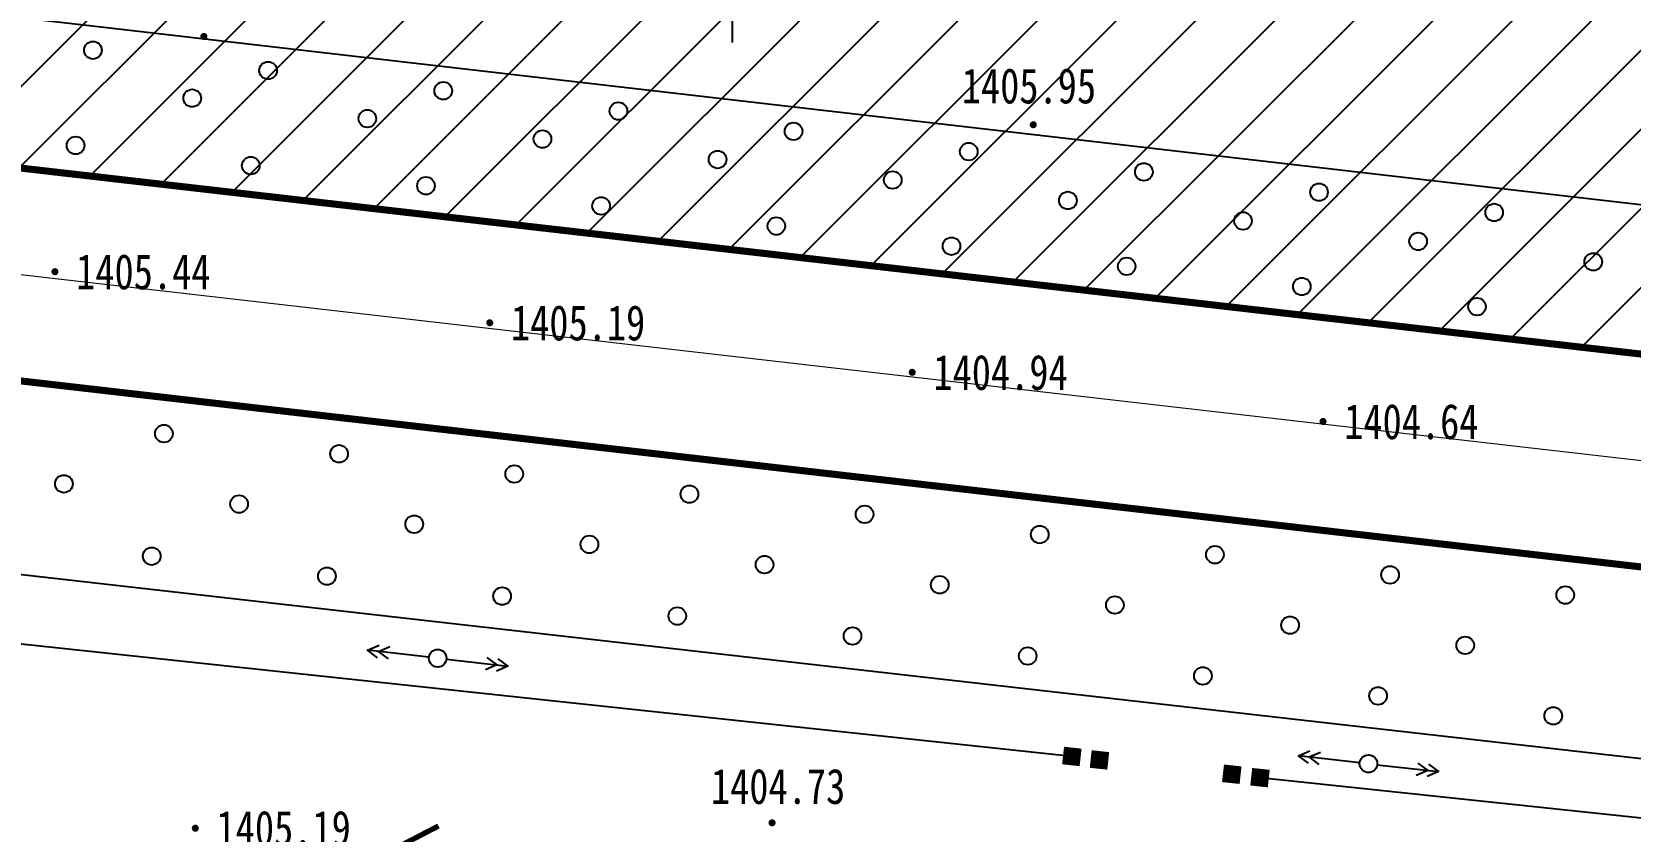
# Model space of a CAD drawing. Extents: x -2226 to 12369489, y -12501589 to 2275.
# Drawn here: x 5663692.3 to 5663782.9, y -6548057.2 to -6548011.8 of the extents above; entities that cross this region are included whole.
import ezdxf
from ezdxf.enums import TextEntityAlignment as Align

# ---------------------------------------------------------------- set-up
doc = ezdxf.new("R2010")
doc.units = 0
doc.header["$LTSCALE"] = 1000
doc.header["$MEASUREMENT"] = 0
for name, pattern in [('ACAD_ISO05W100', [34, 24, -3, 0.5, -3, 0.5, -3]), ('DASHDOT2', [0.5, 0.25, -0.125, 0, -0.125]), ('DIVIDE', [1.25, 0.5, -0.25, 0, -0.25, 0, -0.25])]:
    doc.linetypes.add(name, pattern=pattern)
doc.layers.get('0').update_dxf_attribs({"linetype": 'CONTINUOUS'})
for name, color, linetype in [('DLSS', 4, 'CONTINUOUS'), ('PUB_TEXT', 7, 'CONTINUOUS'), ('周边地形图', 8, 'CONTINUOUS'), ('用地红线', 1, 'DIVIDE')]:
    doc.layers.add(name, color=color, linetype=linetype)
doc.layers.add('道路红线', color=1, linetype='CONTINUOUS', lineweight=0)
doc.styles.add('HZ', font='', dxfattribs={"width": 0.8})
doc.styles.get('HZ').set_extended_font_data('SimSun')

# ---------------------------------------------------------------- blocks, each defined once
blk = doc.blocks.new('gc170')
at = {"linetype": 'Continuous'}
blk.add_circle((0, 0), 0.5, dxfattribs=at)
blk = doc.blocks.new('gc013a')
at = {"linetype": 'Continuous'}
blk.add_line((0.5, 0), (4, 0), dxfattribs=at)
at = {"linetype": 'Continuous', "flags": 128}
for points in [[(2.771799785178776, 0.35355), (3.384166348194753, 0), (2.771799785178776, -0.35355)], [(3.387748909760055, 0.35355), (4, 0), (3.387748909760055, -0.35355)]]:
    blk.add_lwpolyline(points, dxfattribs=at)
blk = doc.blocks.new('GC200')
at = {"linetype": 'Continuous', "const_width": 0.2, "flags": 128}
blk.add_lwpolyline([(-0.1, 0, 1), (0.1, 0, 1)], format="xyb", close=True, dxfattribs=at)
blk = doc.blocks.new('gc002')
at = {"const_width": 1}
blk.add_lwpolyline([(-0.5, 0), (0.5, 0)], dxfattribs=at)

msp = doc.modelspace()

# ---------------------------------------------------------------- hatches: boundary and pattern name
at = {"layer": 'PUB_TEXT'}
h = msp.add_hatch(dxfattribs=at)
h.set_pattern_fill('ANSI31', color=62, scale=2, style=0)
h.set_pattern_definition([(45, (5659762.301465431, -6542474.583208835), (-2.245064030267288, 2.245064030267288), [])])
h.paths.add_polyline_path([(5663473.994032633, -6547974.435891482), (5663811.293526237, -6548013.157586648), (5663803.526079378, -6548018.866580489), (5663798.399772479, -6548024.145052414), (5663793.403042471, -6548031.232695035), (5663457.361074099, -6547992.657799062), (5663455.091799987, -6547991.625346762), (5663453.919096651, -6547990.570458669), (5663452.922035309, -6547988.725666715), (5663452.743385913, -6547987.809647103), (5663493.865385912, -6547525.214647101), (5663494.27873433, -6547522.424832289), (5663495.129747539, -6547520.81849132), (5663496.36170765, -6547519.376096136), (5663497.422880545, -6547518.569240422), (5663499.284385913, -6547518.002647103), (5663502.793368168, -6547518.353792362), (5664257.179789014, -6547672.123376554), (5664260.624929662, -6547675.582280545), (5664263.780088496, -6547680.433057765), (5664265.199756919, -6547683.164196317), (5664266.63803312, -6547686.392427999), (5664267.083822284, -6547688.504097525), (5664267.322705143, -6547692.266142025), (5664267.254748163, -6547694.085791831), (5664234.429681027, -6547954.43970689), (5664230.469561924, -6547954.269502757), (5664222.8125593, -6547955.848174371), (5664215.941037118, -6547959.911497077), (5664213.242430441, -6547962.582707129), (5664247.306213114, -6547692.364389027), (5664246.50204509, -6547690.535465203), (5663512.561800109, -6547540.760397245)])

# ---------------------------------------------------------------- linework, layer by layer
at = {"layer": 'DLSS', "linetype": 'Continuous', "const_width": 0.4, "flags": 128}
for points in [[(5663532.002385912, -6548001.208627316), (5663909.588541614, -6548044.56523873)], [(5663532.002385912, -6548013.284192928), (5664032.002385912, -6548070.69706514)]]:
    msp.add_lwpolyline(points, dxfattribs=at)
at = {"layer": '周边地形图'}
msp.add_line((5663732.002385912, -6548012.409647102), (5663732.002385912, -6548002.409647102), dxfattribs=at)
at = {"layer": '周边地形图', "const_width": 0.15}
msp.add_lwpolyline([(5663765.365170116, -6548065.705824886, 2.3713414206e-06), (5663760.885974227, -6548069.253234023, 0.0003656542034248)], format="xyb", dxfattribs=at)
at = {"layer": '周边地形图', "flags": 128}
for points in [[(5663933.069732089, -6548038.895432026), (5663532.002385912, -6547992.578905394)], [(5663751.246385912, -6548052.918647101), (5663532.002385912, -6548029.477985054)], [(5663577.86758566, -6548029.661646326), (5663865.412265692, -6548062.344714611)], [(5664032.002385912, -6548085.343668448), (5663929.600385912, -6548072.644647103), (5663913.418385913, -6548070.723647102), (5663903.540385912, -6548069.474647103), (5663884.506385912, -6548067.111647101), (5663761.917385913, -6548054.122647103)]]:
    msp.add_lwpolyline(points, dxfattribs=at)
for points, const_width in [([(5663532.002385912, -6548001.208627316), (5663909.588541613, -6548044.56523873)], 0.4), ([(5663532.002385912, -6548013.284192928), (5664032.002385912, -6548070.69706514)], 0.4), ([(5663715.330894608, -6548056.861751449), (5663713.070745222, -6548058.035746937), (5663711.022686745, -6548059.055460159), (5663709.186719174, -6548059.920891115), (5663707.562842512, -6548060.632039806), (5663706.151056756, -6548061.18890623), (5663704.951361909, -6548061.59149039), (5663703.963757969, -6548061.839792284), (5663703.188244935, -6548061.933811912), (5663702.421331882, -6548061.937415154), (5663701.459527876, -6548061.914467887), (5663700.30283292, -6548061.864970111), (5663698.951247013, -6548061.788921827), (5663697.404770155, -6548061.686323034), (5663695.663402347, -6548061.557173731), (5663693.727143588, -6548061.401473921), (5663691.595993877, -6548061.219223602)], 0.3)]:
    msp.add_lwpolyline(points, dxfattribs=dict(at, const_width=const_width))
at = {"layer": '用地红线', "color": 1, "linetype": 'ACAD_ISO05W100', "ltscale": 0.4}
msp.add_line((5663457.361074099, -6547992.657799062), (5664206.237927567, -6548078.628225305), dxfattribs=at)
at = {"layer": '道路红线', "linetype": 'DASHDOT2', "ltscale": 25}
msp.add_line((5663411.366803709, -6547993.404900774), (5664362.228670619, -6548102.575677767), dxfattribs=at)

# ---------------------------------------------------------------- block references
at = {"layer": '周边地形图', "color": 8, "zscale": 0.001}
for name, p, rotation in [('gc170', (5663695.7296781, -6548012.851021639), 353.3927434757768), ('gc170', (5663705.663260109, -6548014.00165124), 353.3927434757768), ('gc170', (5663701.359699859, -6548015.569924779), 353.3326252134955), ('gc170', (5663715.596842118, -6548015.15228084), 353.3927434757768), ('gc170', (5663711.292069088, -6548016.730976674), 353.3326252134955), ('gc170', (5663725.530424125, -6548016.302910441), 353.3927434757768), ('gc170', (5663735.464006134, -6548017.453540041), 353.3927434757768), ('gc170', (5663694.748144921, -6548018.254345037), 353.434848365897), ('gc170', (5663721.224438317, -6548017.892028567), 353.3326252134955), ('gc170', (5663745.397588143, -6548018.604169642), 353.3927434757768), ('gc170', (5663704.682569809, -6548019.397674447), 353.434848365897), ('gc170', (5663731.156807546, -6548019.053080463), 353.3326252134955), ('gc170', (5663741.089176775, -6548020.214132356), 353.3326252134955), ('gc170', (5663755.331170151, -6548019.754799242), 353.3927434757768), ('gc170', (5663714.616994697, -6548020.541003859), 353.434848365897), ('gc170', (5663765.26475216, -6548020.905428843), 353.3927434757768), ('gc170', (5663724.551419585, -6548021.684333269), 353.434848365897), ('gc170', (5663751.021546003, -6548021.37518425), 353.3326252134955), ('gc170', (5663775.198334169, -6548022.056058443), 353.3927434757768), ('gc170', (5663734.485844473, -6548022.827662681), 353.434848365897), ('gc170', (5663760.953915233, -6548022.536236146), 353.3326252134955), ('gc170', (5663744.420269361, -6548023.970992092), 353.434848365897), ('gc170', (5663770.886284461, -6548023.697288039), 353.3326252134955), ('gc170', (5663780.818653691, -6548024.858339933), 353.3326252134955), ('gc170', (5663754.354694249, -6548025.114321503), 353.434848365897), ('gc170', (5663764.289119137, -6548026.257650915), 353.434848365897), ('gc170', (5663774.223544026, -6548027.400980325), 353.434848365897), ('gc170', (5663699.755411137, -6548034.603168492), 353.4257022895953), ('gc170', (5663709.68965339, -6548035.748083712), 353.4257022895953), ('gc170', (5663694.082117138, -6548037.453215474), 353.4241549953712), ('gc170', (5663719.623895643, -6548036.892998931), 353.4257022895953), ('gc170', (5663729.558137896, -6548038.03791415), 353.4257022895953), ('gc170', (5663704.016328469, -6548038.59839897), 353.4241549953712), ('gc170', (5663739.49238015, -6548039.18282937), 353.4257022895953), ('gc170', (5663713.9505398, -6548039.743582467), 353.4241549953712), ('gc170', (5663749.426622402, -6548040.327744589), 353.4257022895953), ('gc170', (5663723.884751131, -6548040.888765961), 353.4241549953712), ('gc170', (5663699.063569793, -6548041.558054596), 353.5002548464709), ('gc170', (5663733.818962461, -6548042.033949456), 353.4241549953712), ('gc170', (5663759.360864655, -6548041.47265981), 353.4257022895953), ('gc170', (5663708.999293386, -6548042.690042537), 353.5002548464709), ('gc170', (5663769.295106908, -6548042.617575029), 353.4257022895953), ('gc170', (5663718.935016979, -6548043.822030477), 353.5002548464709), ('gc170', (5663743.753173792, -6548043.179132951), 353.4241549953712), ('gc170', (5663779.229349161, -6548043.762490248), 353.4257022895953), ('gc170', (5663753.687385122, -6548044.324316447), 353.4241549953712), ('gc170', (5663728.870740571, -6548044.954018418), 353.5002548464709), ('gc170', (5663763.621596453, -6548045.469499943), 353.4241549953712), ('gc170', (5663738.806464163, -6548046.086006358), 353.5002548464709), ('gc170', (5663773.555807784, -6548046.614683438), 353.4241549953712), ('gc013a', (5663715.280923849, -6548047.34586543), 173.5323152711748), ('gc013a', (5663715.280923849, -6548047.34586543), 353.5323152711748), ('gc170', (5663748.742187755, -6548047.217994299), 353.5002548464709), ('gc170', (5663758.677911348, -6548048.34998224), 353.5002548464709), ('gc170', (5663768.61363494, -6548049.48197018), 353.5002548464709), ('gc170', (5663778.549358533, -6548050.613958119), 353.5002548464709), ('gc002', (5663751.246385912, -6548052.918647101), 353.6528757572432), ('gc002', (5663752.813385912, -6548053.117647101), 353.8392079949361), ('gc013a', (5663768.068381554, -6548053.330079447), 173.5323152711748), ('gc002', (5663760.317385912, -6548053.927647102), 173.8392079949361), ('gc013a', (5663768.068381554, -6548053.330079447), 353.5323152711748), ('gc002', (5663761.917385913, -6548054.122647103), 173.7005655352613)]:
    msp.add_blockref(name, p, dxfattribs=dict(at, rotation=rotation))
for name, p in [('GC200', (5663702.020385913, -6548012.069647102)), ('GC200', (5663749.060385913, -6548017.078647101)), ('GC200', (5663693.576385912, -6548025.415647102)), ('GC200', (5663718.235385912, -6548028.313647102)), ('GC200', (5663742.192385912, -6548031.125647102)), ('GC200', (5663765.491385913, -6548033.914647101)), ('gc170', (5663715.280923849, -6548047.34586543)), ('gc170', (5663768.068381554, -6548053.330079447)), ('GC200', (5663701.535385912, -6548056.991647103)), ('GC200', (5663734.246385912, -6548056.683647102))]:
    msp.add_blockref(name, p, dxfattribs=at)

# ---------------------------------------------------------------- texts
at = {"layer": '周边地形图', "style": 'HZ', "width": 0.8}
for s, p in [('1405.95', (5663745.003248156, -6548014.870605695)), ('1405.44', (5663694.776385913, -6548025.415647102)), ('1405.19', (5663719.435385913, -6548028.313647102)), ('1404.94', (5663743.392385912, -6548031.125647102)), ('1404.64', (5663766.691385913, -6548033.914647101)), ('1404.73', (5663730.778505193, -6548054.612548796)), ('1405.19', (5663702.735385912, -6548056.991647103))]:
    msp.add_text(s, height=2, dxfattribs=at).set_placement(p, align=Align.MIDDLE_LEFT)

doc.saveas('drawing.dxf')
